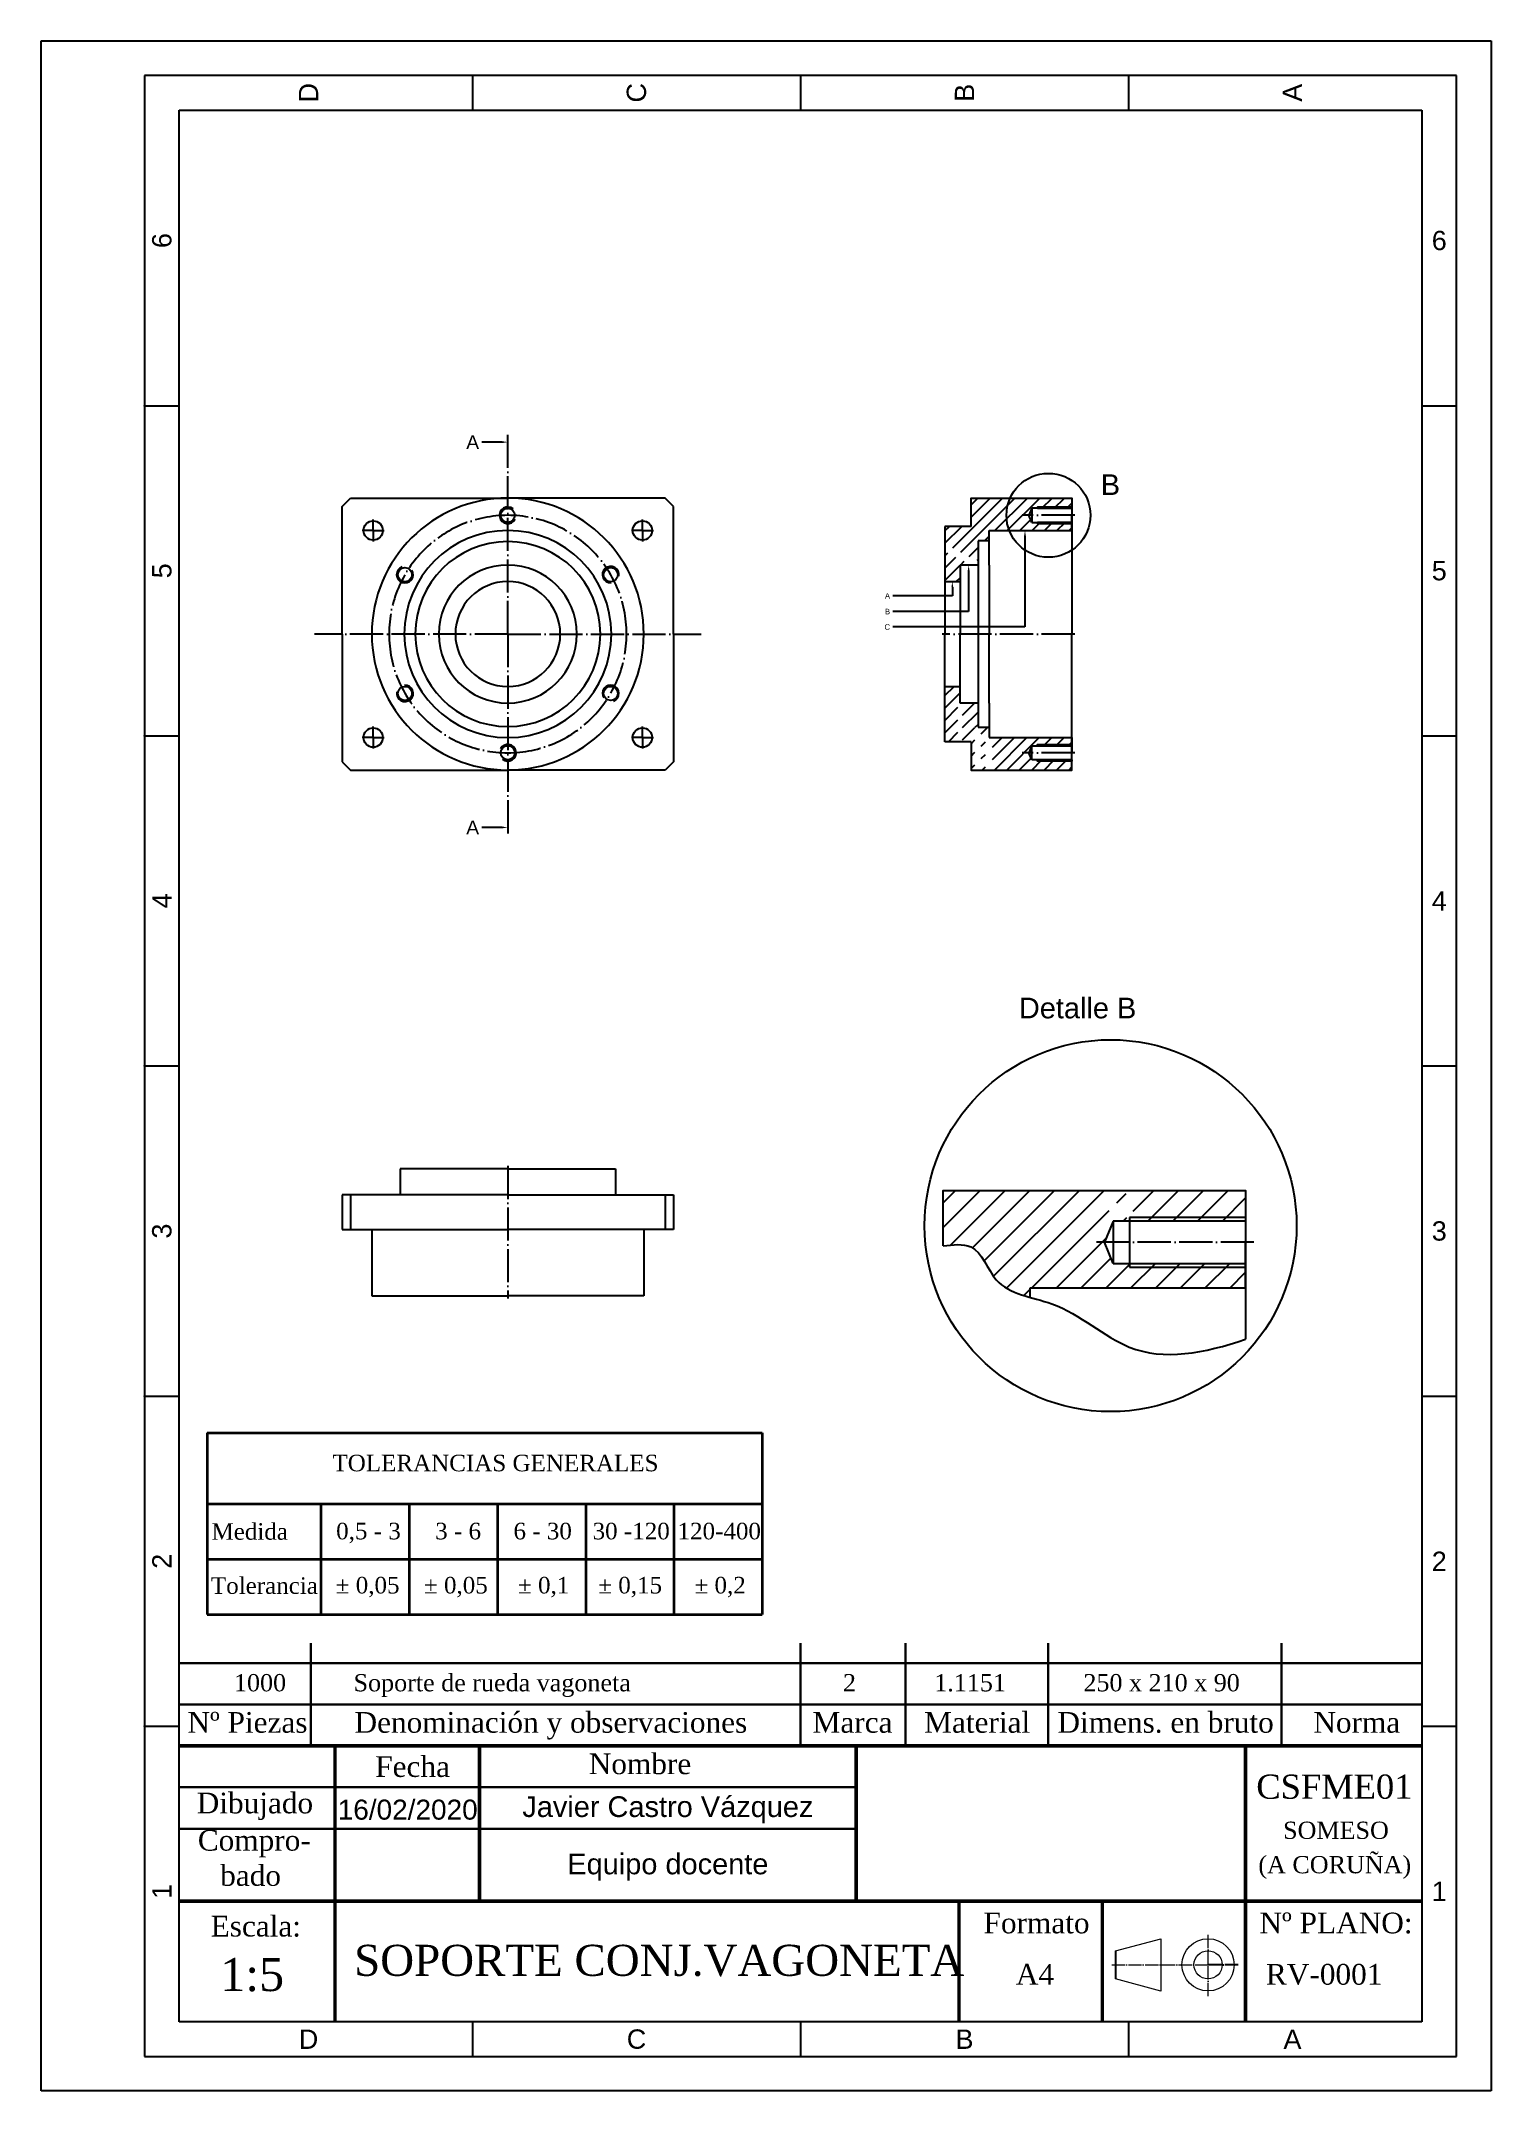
# Model space of a CAD drawing. Header units: millimetres. Extents: x -359 to 691, y -924 to 561.
import ezdxf
from ezdxf import colors
from ezdxf.entities.mleader import LeaderData, LeaderLine
from ezdxf.math import Vec2, Vec3

# ---------------------------------------------------------------- set-up
doc = ezdxf.new("R2010")
doc.units = ezdxf.units.MM
doc.linetypes.add('ACAD_ISO04W100', pattern=[30, 24, -3, 0, -3])
doc.layers.add('Axis and similar', color=30, linetype='ACAD_ISO04W100')
doc.layers.add('Tol.Geom', color=131, linetype='Continuous')
doc.layers.add('CAJETIN', color=7, linetype='Continuous', lineweight=30)
doc.layers.add('TEXTO', color=127, linetype='Continuous', lineweight=35)
doc.styles.get("Standard").update_dxf_attribs({"font": 'arial.ttf'})
doc.styles.add('STYLE1', font='times.ttf')
pattern_1 = [(45, (-66.345, 131.733), (-4.49013, 4.49013), [])]

# ---------------------------------------------------------------- blocks, each defined once
blk = doc.blocks.new('*U1')
at = {"layer": 'Axis and similar', "ltscale": 0.4}
blk.add_line((-4, 0), (4, 0), dxfattribs=at)
blk = doc.blocks.new('*U2')
at = {"color": 0, "linetype": 'ByBlock', "lineweight": -2, "transparency": 16777216}
for p, rotation in [((-48.75, 41.5), 90), ((-52.75, 37.5), 180), ((-48.75, 33.5), 270)]:
    blk.add_blockref('*U1', p, dxfattribs=dict(at, rotation=rotation))
blk.add_blockref('*U1', (-44.75, 37.5), dxfattribs=at)
blk = doc.blocks.new('*U3')
blk.add_circle((0, 0), 5.1)
blk.add_arc((0, 0), 6, 50.2025, 332.5934)
blk = doc.blocks.new('*U4')
at = {"color": 0, "linetype": 'ByBlock', "lineweight": -2, "transparency": 16777216}
blk.add_blockref('*U3', (0, 86), dxfattribs=at)
for p, rotation in [((-74.5, 43), 60.00000000000001), ((74.5, 43), 300.0000000000001), ((-74.5, -43), 120), ((74.5, -43), 240), ((0, -86), 180)]:
    blk.add_blockref('*U3', p, dxfattribs=dict(at, rotation=rotation))
blk = doc.blocks.new('*U16')
at = {"layer": 'Axis and similar', "ltscale": 0.4}
blk.add_line((-4, 0), (4, 0), dxfattribs=at)
blk = doc.blocks.new('*U17')
at = {"color": 0, "linetype": 'ByBlock', "lineweight": -2, "transparency": 16777216}
for p, rotation in [((-48.75, 41.5), 90), ((-52.75, 37.5), 180), ((-48.75, 33.5), 270)]:
    blk.add_blockref('*U16', p, dxfattribs=dict(at, rotation=rotation))
blk.add_blockref('*U16', (-44.75, 37.5), dxfattribs=at)
blk = doc.blocks.new('*U18')
at = {"layer": 'Axis and similar', "ltscale": 0.4}
blk.add_line((-4, 0), (4, 0), dxfattribs=at)
blk = doc.blocks.new('*U19')
at = {"color": 0, "linetype": 'ByBlock', "lineweight": -2, "transparency": 16777216}
for p, rotation in [((-48.75, 41.5), 90), ((-52.75, 37.5), 180), ((-48.75, 33.5), 270)]:
    blk.add_blockref('*U18', p, dxfattribs=dict(at, rotation=rotation))
blk.add_blockref('*U18', (-44.75, 37.5), dxfattribs=at)
blk = doc.blocks.new('*U20')
at = {"layer": 'Axis and similar', "ltscale": 0.4}
blk.add_line((-4, 0), (4, 0), dxfattribs=at)
blk = doc.blocks.new('*U21')
at = {"color": 0, "linetype": 'ByBlock', "lineweight": -2, "transparency": 16777216}
for p, rotation in [((-48.75, 41.5), 90), ((-52.75, 37.5), 180), ((-48.75, 33.5), 270)]:
    blk.add_blockref('*U20', p, dxfattribs=dict(at, rotation=rotation))
blk.add_blockref('*U20', (-44.75, 37.5), dxfattribs=at)

msp = doc.modelspace()

# ---------------------------------------------------------------- hatches: boundary and pattern name
h = msp.add_hatch()
h.set_pattern_fill('ANSI31', color=256, scale=2)
h.set_pattern_definition(pattern_1)
h.paths.add_polyline_path([(387.7, 212.6), (359.7, 212.6), (359.7, 211.7), (387.7, 211.7)], flags=17)
h.paths.add_polyline_path([(387.7, 223.7), (359.7, 223.7), (359.7, 222.8), (387.7, 222.8)], flags=17)
h.paths.add_polyline_path([(295.7, 197.3), (319.7, 184.5), (319.7, 199.2), (327.7, 199.2), (327.7, 206.7), (387.7, 206.7), (387.7, 211.7), (359.7, 211.7), (359.7, 212.6), (358.7, 212.6), (356.6, 217.7), (358.7, 222.8), (359.7, 222.8), (359.7, 223.7), (387.7, 223.7), (387.7, 230.2), (314.7, 230.2), (314.7, 209.7), (295.7, 209.7)])
h = msp.add_hatch()
h.set_pattern_fill('ANSI31', color=256, scale=2)
h.set_pattern_definition(pattern_1)
h.paths.add_polyline_path([(314.7, 181.7), (295.7, 191.7), (295.7, 169.7), (306.7, 169.7), (306.7, 181.7)])
h = msp.add_hatch()
h.set_pattern_fill('ANSI31', color=256, scale=2)
h.set_pattern_definition([(45, (-33.853, 0), (-4.49013, 4.49013), [])])
h.paths.add_polyline_path([(308.5, 81.7), (305.2, 81.7), (305.2, 53.7), (308.5, 53.7)], flags=16)
h.paths.add_polyline_path([(322, 64.2), (317.5, 64.2), (317.5, 33.2), (322, 33.2)], flags=16)
h.paths.add_polyline_path([(330.2, 56.7), (325, 56.7), (325, 33.2), (330.2, 33.2)], flags=16)
h.paths.add_polyline_path([(319.7, 64.2), (327.7, 64.2), (327.7, 56.7), (387.7, 56.7), (387.7, 51.7), (359.7, 51.7), (359.7, 50.8), (358.7, 50.8), (356.6, 45.7), (358.7, 40.6), (359.7, 40.6), (359.7, 39.7), (387.7, 39.7), (387.7, 33.2), (314.7, 33.2), (314.7, 53.7), (295.7, 53.7), (295.7, 93.7), (306.7, 93.7), (306.7, 81.7), (319.7, 81.7)])
h.paths.add_polyline_path([(387.7, 50.8), (359.7, 50.8), (359.7, 51.7), (387.7, 51.7)], flags=17)
h.paths.add_polyline_path([(387.7, 39.7), (359.7, 39.7), (359.7, 40.6), (387.7, 40.6)], flags=17)
h = msp.add_hatch()
h.set_pattern_fill('ANSI31', color=256, scale=4)
h.paths.add_polyline_path([(420.1, -271.4), (414.6, -271.4), (414.6, -293.6), (420.1, -293.6)], flags=16)
h.paths.add_polyline_path([(432.1, -271.4), (427, -271.4), (427, -290.9), (432.1, -290.9)], flags=16)
edge = h.paths.add_edge_path()
edge.add_line((411.3, -308.9), (417.5, -293.6))
edge.add_line((417.5, -293.6), (429.5, -293.6))
edge.add_line((429.5, -293.6), (429.5, -290.9))
edge.add_line((429.5, -290.9), (513.5, -290.9))
edge.add_line((513.5, -290.9), (513.5, -271.4))
edge.add_line((513.5, -271.4), (294.5, -271.4))
edge.add_line((294.5, -271.4), (294.5, -311.5))
edge.add_spline(control_points=[(294.5, -311.5), (301.5, -310.6), (320.8, -308.5), (329.5, -339.9), (348, -346.2), (357.5, -348.8)], knot_values=[74.950487, 74.950487, 74.950487, 74.950487, 94.029323, 124.100635, 152.362967, 152.362967, 152.362967, 152.362967], degree=3, periodic=0)
edge.add_line((357.5, -348.8), (357.5, -341.9))
edge.add_line((357.5, -341.9), (513.5, -341.9))
edge.add_line((513.5, -341.9), (513.5, -326.9))
edge.add_line((513.5, -326.9), (429.5, -326.9))
edge.add_line((429.5, -326.9), (429.5, -324.2))
edge.add_line((429.5, -324.2), (417.5, -324.2))
edge.add_line((417.5, -324.2), (411.3, -308.9))
h.paths.add_polyline_path([(513.5, -324.2), (429.5, -324.2), (429.5, -326.9), (513.5, -326.9)], flags=17)
h.paths.add_polyline_path([(513.5, -290.9), (429.5, -290.9), (429.5, -293.6), (513.5, -293.6)], flags=17)

# ---------------------------------------------------------------- linework, layer by layer
for p, q in [((-358.8, -923.7), (-358.8, 561.3)), ((-358.8, 561.3), (691.2, 561.3)), ((691.2, 561.3), (691.2, -923.7)), ((666.2, 536.3), (-283.8, 536.3)), ((-283.8, 536.3), (-283.8, -898.7)), ((-46.3, 536.3), (-46.3, 511.3)), ((191.2, 536.3), (191.2, 511.3)), ((428.7, 536.3), (428.7, 511.3)), ((666.2, -898.7), (666.2, 536.3)), ((-258.8, -873.7), (-258.8, 511.3)), ((-258.8, 511.3), (641.2, 511.3)), ((641.2, 511.3), (641.2, -873.7)), ((-283.8, 297.1), (-258.8, 297.1)), ((641.2, 297.1), (666.2, 297.1)), ((-140.8, 224.2), (-134.8, 230.2)), ((-140.8, 131.7), (-140.8, 224.2)), ((-134.8, 230.2), (-20.8, 230.2)), ((93.2, 230.2), (-20.8, 230.2)), ((99.2, 224.2), (93.2, 230.2)), ((99.2, 131.7), (99.2, 224.2)), ((358.7, 222.8), (356.6, 217.7)), ((387.7, 222.8), (358.7, 222.8)), ((358.7, 222.8), (358.7, 212.6)), ((314.7, 209.7), (295.7, 209.7)), ((295.7, 209.7), (295.7, 131.7)), ((358.7, 212.6), (356.6, 217.7)), ((358.7, 212.6), (387.7, 212.6)), ((387.7, 206.7), (387.7, 217.7)), ((327.7, 199.2), (319.7, 199.2)), ((319.7, 199.2), (319.7, 64.2)), ((327.7, 199.2), (327.7, 206.7)), ((327.7, 206.7), (387.7, 206.7)), ((327.7, 181.7), (327.7, 199.2)), ((319.7, 181.7), (306.7, 181.7)), ((306.7, 181.7), (306.7, 169.7)), ((327.7, 181.7), (327.7, 131.7)), ((-140.8, 131.7), (-140.8, 39.2)), ((99.2, 131.7), (99.2, 39.2)), ((295.7, 53.7), (295.7, 131.7)), ((327.7, 81.7), (327.7, 131.7)), ((306.7, 81.7), (306.7, 93.7)), ((319.7, 81.7), (306.7, 81.7)), ((327.7, 81.7), (327.7, 56.7)), ((319.7, 64.2), (327.7, 64.2)), ((-283.8, 58), (-258.8, 58)), ((314.7, 53.7), (295.7, 53.7)), ((327.7, 56.7), (387.7, 56.7)), ((358.7, 50.8), (356.6, 45.7)), ((358.7, 40.6), (356.6, 45.7)), ((358.7, 50.8), (387.7, 50.8)), ((358.7, 40.6), (358.7, 50.8)), ((387.7, 56.7), (387.7, 45.7)), ((641.2, 58), (666.2, 58)), ((-140.8, 39.2), (-134.8, 33.2)), ((-134.8, 33.2), (-20.8, 33.2)), ((93.2, 33.2), (-20.8, 33.2)), ((99.2, 39.2), (93.2, 33.2)), ((387.7, 40.6), (358.7, 40.6)), ((-283.8, -181.2), (-258.8, -181.2)), ((641.2, -181.2), (666.2, -181.2)), ((-20.8, -255.6), (-98.8, -255.6)), ((-98.8, -255.6), (-98.8, -274.6)), ((-20.8, -255.6), (57.2, -255.6)), ((57.2, -255.6), (57.2, -274.6)), ((-20.8, -274.6), (-140.8, -274.6)), ((-140.8, -274.6), (-140.8, -299.6)), ((-134.8, -274.6), (-134.8, -299.6)), ((-20.8, -274.6), (99.2, -274.6)), ((93.2, -274.6), (93.2, -299.6)), ((99.2, -274.6), (99.2, -299.6)), ((417.5, -293.6), (411.3, -308.9)), ((513.5, -293.6), (417.5, -293.6)), ((417.5, -293.6), (417.5, -324.2)), ((513.5, -290.9), (429.5, -290.9)), ((429.5, -290.9), (429.5, -326.9)), ((-140.8, -299.6), (-20.8, -299.6)), ((-119.3, -299.6), (-119.3, -347.6)), ((99.2, -299.6), (-20.8, -299.6)), ((77.7, -299.6), (77.7, -347.6)), ((417.5, -324.2), (411.3, -308.9)), ((513.5, -341.9), (513.5, -308.9)), ((417.5, -324.2), (513.5, -324.2)), ((429.5, -326.9), (513.5, -326.9)), ((-119.3, -347.6), (-20.8, -347.6)), ((77.7, -347.6), (-20.8, -347.6)), ((357.5, -348.8), (357.5, -341.9)), ((357.5, -341.9), (513.5, -341.9)), ((-283.8, -420.4), (-258.8, -420.4)), ((641.2, -420.4), (666.2, -420.4)), ((-283.8, -659.5), (-258.8, -659.5)), ((641.2, -659.5), (666.2, -659.5)), ((641.2, -873.7), (-258.8, -873.7)), ((-46.3, -873.7), (-46.3, -898.7)), ((191.2, -873.7), (191.2, -898.7)), ((428.7, -873.7), (428.7, -898.7)), ((-283.8, -898.7), (666.2, -898.7)), ((691.2, -923.7), (-358.8, -923.7))]:
    msp.add_line(p, q)
at = {"lineweight": 9}
for p, q in [((419.3, -822.2), (452, -813.4)), ((452, -813.4), (452, -851.3)), ((452, -851.3), (419.3, -842.5))]:
    msp.add_line(p, q, dxfattribs=at)
at = {"linetype": 'ACAD_ISO04W100', "lineweight": 9, "ltscale": 0.4}
for p, q in [((486.3, -832.3), (486.3, -809.7)), ((416.5, -832.3), (486.3, -832.3)), ((486.3, -855), (486.3, -832.3))]:
    msp.add_line(p, q, dxfattribs=at)
at = {"linetype": 'ACAD_ISO04W100', "ltscale": 0.4}
msp.add_line((508, -832.3), (486.3, -832.3), dxfattribs=at)
for points in [[(314.7, 209.7), (314.7, 230.2), (387.7, 230.2), (387.7, 131.7)], [(295.7, 169.7), (306.7, 169.7), (306.7, 131.7)], [(295.7, 93.7), (306.7, 93.7), (306.7, 131.7)], [(314.7, 53.7), (314.7, 33.2), (387.7, 33.2), (387.7, 131.7)], [(294.5, -311.5), (294.5, -271.4), (513.5, -271.4), (513.5, -379.2)]]:
    msp.add_lwpolyline(points)
for points in [[(387.7, 223.7), (362.7, 223.7), (362.7, 222.8), (387.7, 222.8), (387.7, 223.7)], [(387.7, 212.6), (362.7, 212.6), (362.7, 211.7), (387.7, 211.7), (387.7, 212.6)], [(387.7, 50.8), (362.7, 50.8), (362.7, 51.7), (387.7, 51.7), (387.7, 50.8)], [(387.7, 39.7), (362.7, 39.7), (362.7, 40.6), (387.7, 40.6), (387.7, 39.7)]]:
    msp.add_lwpolyline(points, close=True)
for centre, radius in [((370.7, 217.7), 30.4), ((-118.3, 206.7), 7), ((76.7, 206.7), 7), ((-118.3, 56.7), 7), ((76.7, 56.7), 7)]:
    msp.add_circle(centre, radius)
at = {"ltscale": 2}
msp.add_circle((415.7, -296.9), 134.7, dxfattribs=at)
at = {"lineweight": 9}
for radius in [18.9, 10.2]:
    msp.add_circle((486.3, -832.3), radius, dxfattribs=at)
for radius, start, end in [(98.5, 90, 180), (98.5, 0, 90), (75, 90, 180), (67, 90, 180), (75, 0, 90), (67, 0, 90), (50, 90, 180), (50, 0, 90), (38, 90, 180), (38, 0, 90), (98.5, 180, 270), (75, 180, 270), (67, 180, 270), (50, 180, 270), (38, 180, 270), (98.5, 270, 0), (75, 270, 0), (67, 270, 0), (50, 270, 0), (38, 270, 0)]:
    msp.add_arc((-20.8, 131.7), radius, start, end)
msp.add_open_spline([(294.5, -311.5), (301.5, -310.6), (320.8, -308.5), (331.2, -346.2), (382.8, -350.1), (433, -399.2), (483.4, -389.2), (513.5, -379.2)], degree=3, knots=[74.950487, 74.950487, 74.950487, 74.950487, 94.029323, 124.100635, 167.962235, 232.176381, 319.214762, 319.214762, 319.214762, 319.214762])
for p in [(-46.3, 536.3), (191.2, 536.3), (428.7, 536.3), (-283.8, 297.1), (-283.8, 58), (-283.8, -181.2), (-283.8, -420.4), (-283.8, -659.5)]:
    msp.add_point(p)
at = {"layer": 'Axis and similar'}
for p, q in [((-20.8, 131.7), (-20.8, 277.5)), ((389.7, 217.7), (351.7, 217.7)), ((-20.8, 131.7), (-160.8, 131.7)), ((-20.8, 131.7), (119.2, 131.7)), ((-20.8, 131.7), (-20.8, -14)), ((389.7, 131.7), (293.7, 131.7)), ((389.7, 45.7), (351.7, 45.7)), ((389.7, 45.7), (351.7, 45.7)), ((-20.8, -253.6), (-20.8, -349.6)), ((519.5, -308.9), (405.5, -308.9))]:
    msp.add_line(p, q, dxfattribs=at)
for start, end in [(90, 180), (0, 90), (180, 270), (270, 0)]:
    msp.add_arc((-20.8, 131.7), 86, start, end, dxfattribs=at)
at = {"layer": 'CAJETIN'}
for p, q in [((-163.5, -673.7), (-163.5, -599.3)), ((191.2, -673.7), (191.2, -599.3)), ((267.2, -673.7), (267.2, -599.3)), ((370.5, -673.7), (370.5, -599.3)), ((539.5, -673.7), (539.5, -599.3)), ((-258.8, -613.7), (641.2, -613.7)), ((-258.8, -643.7), (641.2, -643.7)), ((-258.8, -703.7), (231.5, -703.7)), ((-258.8, -733.7), (231.5, -733.7))]:
    msp.add_line(p, q, dxfattribs=at)
for points in [[(-258.8, -673.7, 2.5, 2.5, 0), (641.2, -673.7, 3.25, 3.25, 0)], [(-41.3, -786.2, 2.5, 2.5, 0), (-41.3, -673.7, 3.25, 3.25, 0)], [(231.5, -786.2, 2.5, 2.5, 0), (231.5, -673.7, 3.25, 3.25, 0)], [(513.4, -873.7, 2.5, 2.5, 0), (513.4, -673.7, 3.25, 3.25, 0)], [(306, -873.7, 2.5, 2.5, 0), (306, -786.2, 2.5, 2.5, 0)], [(409.7, -873.7, 2.5, 2.5, 0), (409.7, -786.2, 2.5, 2.5, 0)]]:
    msp.add_lwpolyline(points, format="xyseb", dxfattribs=at)
at = {"layer": 'CAJETIN', "const_width": 2.5}
for points in [[(-145.9, -873.7), (-145.9, -673.7)], [(-258.8, -786.2), (641.2, -786.2)]]:
    msp.add_lwpolyline(points, dxfattribs=at)
at = {"layer": 'TEXTO'}
for p, q in [((-238.5, -447), (163.4, -447)), ((-238.5, -447), (-238.5, -578.6)), ((163.4, -447), (163.4, -578.6)), ((-238.5, -498.4), (163.4, -498.4)), ((-156.1, -498.4), (-156.1, -578.6)), ((-92.2, -498.4), (-92.2, -578.6)), ((-28.3, -498.4), (-28.3, -578.6)), ((35.6, -498.4), (35.6, -578.6)), ((99.5, -498.4), (99.5, -578.6)), ((-238.5, -538.5), (163.4, -538.5)), ((-238.5, -578.6), (163.4, -578.6))]:
    msp.add_line(p, q, dxfattribs=at)
at = {"layer": 'Tol.Geom'}
msp.add_line((419.3, -822.2), (419.3, -842.5), dxfattribs=at)

# ---------------------------------------------------------------- block references
for name, p in [('*U4', (-20.8, 131.7)), ('*U2', (-69.5, 169.2)), ('*U17', (125.5, 169.2)), ('*U21', (-69.5, 19.2)), ('*U19', (125.5, 19.2))]:
    msp.add_blockref(name, p)

# ---------------------------------------------------------------- texts
at = {"char_height": 14, "attachment_point": 5, "rotation": 90}
for s, width, insert in [('D', 237.5, (-165.1, 523.8)), ('C', 237.5, (72.4, 523.8)), ('B', 237.5, (309.9, 523.8)), ('A', 237.5, (547.4, 523.8)), ('6', 25, (-271.3, 416.7)), ('5', 25, (-271.3, 177.5)), ('4', 25, (-271.3, -61.6)), ('3', 25, (-271.3, -300.8)), ('2', 25, (-271.3, -540)), ('1', 25, (-271.3, -779.1))]:
    msp.add_mtext_dynamic_manual_height_columns(s, width=width, gutter_width=12.5, heights=[0], dxfattribs=dict(at, insert=insert))
for s, width, insert, char_height, attachment_point in [('6', 25, (653.7, 416.7), 14, 5), ('B', 26.883, (408.6, 247.4), 15, 1), ('5', 25, (653.7, 177.5), 14, 5), ('4', 25, (653.7, -61.6), 14, 5), ('Detalle B', 185.492, (349.3, -131.7), 15, 1), ('3', 25, (653.7, -300.8), 14, 5), ('2', 25, (653.7, -540), 14, 5), ('1', 25, (653.7, -779.1), 14, 5), ('D', 237.5, (-165.1, -886.2), 14, 5), ('C', 237.5, (72.4, -886.2), 14, 5), ('B', 237.5, (309.9, -886.2), 14, 5), ('A', 237.5, (547.4, -886.2), 14, 5)]:
    msp.add_mtext_dynamic_manual_height_columns(s, width=width, gutter_width=12.5, heights=[0], dxfattribs=dict(insert=insert, char_height=char_height, attachment_point=attachment_point))
at = {"layer": 'TEXTO', "style": 'STYLE1'}
for s, height, p in [('TOLERANCIAS GENERALES', 12, (-147.8, -474.8)), ('Medida', 12, (-235.4, -524.4)), ('0,5 - 3', 12, (-145.1, -524.1)), ('3 - 6', 12, (-73.4, -524.1)), ('6 - 30', 12, (-16.7, -524.1)), ('30 -120', 12, (40.6, -524.1)), ('120-400', 12, (102.1, -524.1)), ('Tolerancia', 12, (-235.8, -563.6)), ('± 0,05', 12, (-145.4, -563.3)), ('± 0,05', 12, (-81.5, -563.3)), ('± 0,1', 12, (-13.4, -563.3)), ('± 0,15', 12, (44.7, -563.3)), ('± 0,2', 12, (114.4, -563.3)), ('1000', 12.5, (-219.1, -634.2)), ('Soporte de rueda vagoneta', 12.5, (-132.5, -634.2)), ('2', 12.5, (221.9, -634.2)), ('1.1151', 12.5, (288, -634.2)), ('250 x 210 x 90', 12.5, (396, -634.2)), ('Nº Piezas', 15, (-252.8, -664.2)), ('Denominación y observaciones', 15, (-131.8, -664.2)), ('Marca', 15, (199.9, -664.2)), ('Material', 15, (280.7, -664.2)), ('Dimens. en bruto', 15, (377.2, -664.2)), ('Norma', 15, (562.5, -664.2)), ('Fecha', 15, (-116.8, -696.2)), ('Nombre', 15, (37.8, -694.2)), ('CSFME01', 17.5, (521.2, -712)), ('Dibujado', 15, (-246.1, -722.6)), ('Compro-', 15, (-245.3, -749.6)), ('SOMESO', 12.5, (540.6, -741.1)), ('(A CORUÑA)', 12.5, (522.7, -766)), ('bado', 15, (-229.1, -775.1)), ('Escala:', 15, (-236, -811.8)), ('Formato', 15, (323.7, -809.5)), ('Nº PLANO:', 15, (523.5, -809.5)), ('1:5', 24, (-229.1, -851.3)), ('SOPORTE CONJ.VAGONETA', 22.5, (-132.1, -840.3)), ('RV-0001', 15, (528.2, -846.7)), ('A4', 15, (347.1, -846.7))]:
    msp.add_text(s, height=height, dxfattribs=at).set_placement(p)
at = {"layer": 'TEXTO', "attachment_point": 5}
for s, insert, char_height in [('16/02/2020', (-93.3, -720), 14.5), ('Javier Castro Vázquez', (95.1, -720), 15), ('Equipo docente', (95.1, -761.5), 15)]:
    msp.add_mtext_dynamic_manual_height_columns(s, width=272.876, gutter_width=12.5, heights=[0], dxfattribs=dict(at, insert=insert, char_height=char_height))

# ---------------------------------------------------------------- leaders
at = {"layer": 'Axis and similar'}
ml = msp.add_multileader_mtext('Standard', dxfattribs=at)
ml.set_content('A', color=256)
ml.set_leader_properties()
ml.build(insert=Vec2(0, 0))
ctx = ml.context
ctx.base_point, ctx.char_height, ctx.plane_origin = Vec3(-52.9, 270.7), 10, Vec3(-71.5, 263.9)
ctx.text_align_type = 2
notes = []
notes.append((ctx, [(1, (1, 1, 0), (-31.6, 270.7), (-1, 0), 8, [(0, [(-20.8, 270.7)], 0, [])])]))
ctx.mtext.insert, ctx.mtext.alignment, ctx.mtext.flow_direction = Vec3(-41.6, 275.7), 3, 5
ml = msp.add_multileader_mtext('Standard', dxfattribs=at)
ml.set_content('A', color=256)
ml.set_leader_properties()
ml.build(insert=Vec2(0, 0))
ctx = ml.context
ctx.base_point, ctx.char_height, ctx.plane_origin = Vec3(-52.9, -8.4), 10, Vec3(-71.5, -15.2)
ctx.text_align_type = 2
notes.append((ctx, [(1, (1, 1, 0), (-31.6, -8.4), (-1, 0), 8, [(0, [(-20.8, -8.4)], 0, [])])]))
ctx.mtext.insert, ctx.mtext.alignment, ctx.mtext.flow_direction = Vec3(-41.6, -3.4), 3, 5
at = {"layer": 'Tol.Geom'}
ml = msp.add_multileader_mtext('Standard', dxfattribs=at)
ml.set_content('C', color=256)
ml.set_leader_properties()
ml.build(insert=Vec2(0, 0))
ml.multileader.update_dxf_attribs({"has_text_frame": 1})
ctx = ml.context
ctx.base_point, ctx.plane_origin = Vec3(250.4, 136.8), Vec3(323.7, 199.2)
ctx.text_align_type = 2
notes.append((ctx, [(0, (1, 1, 0), (353.7, 136.8), (-1, 0), 95.7, [(0, [(353.7, 206.7)], 0, [])])]))
ctx.mtext.insert, ctx.mtext.alignment, ctx.mtext.flow_direction = Vec3(256, 138.8), 3, 5
ml = msp.add_multileader_mtext('Standard', dxfattribs=at)
ml.set_content('B', color=256)
ml.set_leader_properties()
ml.build(insert=Vec2(0, 0))
ml.multileader.update_dxf_attribs({"has_text_frame": 1})
ctx = ml.context
ctx.base_point, ctx.plane_origin = Vec3(251, 148), Vec3(312.9, 181.7)
ctx.text_align_type = 2
notes.append((ctx, [(0, (1, 1, 0), (312.9, 148), (-1, 0), 54.9, [(0, [(312.9, 181.7)], 0, [])])]))
ctx.mtext.insert, ctx.mtext.alignment, ctx.mtext.flow_direction = Vec3(256, 150), 3, 5
ml = msp.add_multileader_mtext('Standard', dxfattribs=at)
ml.set_content('A', color=256)
ml.set_leader_properties()
ml.build(insert=Vec2(0, 0))
ml.multileader.update_dxf_attribs({"has_text_frame": 1})
ctx = ml.context
ctx.base_point, ctx.plane_origin = Vec3(250.2, 159.3), Vec3(301.1, 169.7)
ctx.text_align_type = 2
notes.append((ctx, [(0, (1, 1, 0), (301.1, 159.3), (-1, 0), 43.1, [(0, [(301.1, 169.7)], 0, [])])]))
ctx.mtext.insert, ctx.mtext.alignment, ctx.mtext.flow_direction = Vec3(256, 161.3), 3, 5
for ctx, leaders in notes:
    for number, flags, end, landing, length, lines in leaders:
        leader = LeaderData()
        leader.index, (leader.has_last_leader_line, leader.has_dogleg_vector, leader.attachment_direction) = number, flags
        leader.last_leader_point, leader.dogleg_vector, leader.dogleg_length = Vec3(end), Vec3(landing), length
        for number, points, colour, breaks in lines:
            line = LeaderLine()
            line.index, line.vertices, line.color, line.breaks = number, Vec3.list(points), colors.encode_raw_color(colour), breaks
            leader.lines.append(line)
        ctx.leaders.append(leader)

doc.saveas('drawing.dxf')
